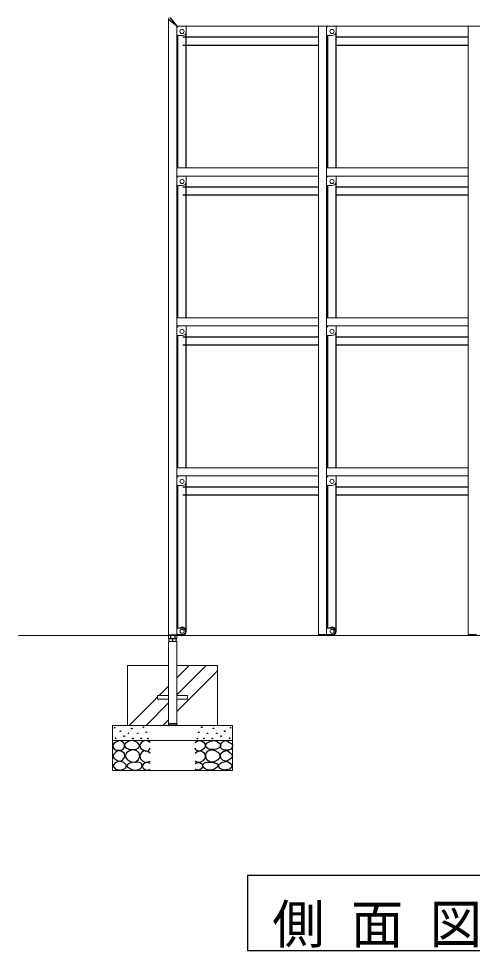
# Model space of a CAD drawing. Units: millimetres, scale not verified. Extents: x -19540 to 0, y -3096 to 13350.
# Drawn here: x -12091 to -10577, y 2009 to 5115 of the extents above; entities that cross this region are included whole.
import ezdxf

# ---------------------------------------------------------------- set-up
doc = ezdxf.new("R2010")
doc.units = ezdxf.units.MM
doc.layers.add('線', color=7, linetype='Continuous', lineweight=13)
doc.layers.add('補助', color=2, linetype='Continuous', lineweight=13)
doc.styles.add('ＭＳ ゴシック', font='')
doc.styles.get('ＭＳ ゴシック').set_extended_font_data('MS Gothic')

msp = doc.modelspace()

# ---------------------------------------------------------------- linework, layer by layer
at = {"layer": '線', "color": 2, "lineweight": 25}
for p, q in [((-11563.478, 5090.722), (-11590.678, 5112.922)), ((-11585.678, 5117.922), (-11563.478, 5090.722)), ((-11531.878, 4617.922), (-11531.878, 5069.4)), ((-11031.878, 4617.922), (-11031.878, 5069.4)), ((-11559.078, 4617.922), (-11559.078, 5058.722)), ((-11059.078, 4617.922), (-11059.078, 5058.722)), ((-11531.878, 4117.922), (-11531.878, 4569.4)), ((-11031.878, 4117.922), (-11031.878, 4569.4)), ((-11559.078, 4117.922), (-11559.078, 4558.722)), ((-11059.078, 4117.922), (-11059.078, 4558.722)), ((-11531.878, 3617.922), (-11531.878, 4069.4)), ((-11031.878, 3617.922), (-11031.878, 4069.4)), ((-11559.078, 3617.922), (-11559.078, 4058.722)), ((-11059.078, 3617.922), (-11059.078, 4058.722)), ((-11559.078, 3083.722), (-11559.078, 3558.722)), ((-11531.878, 3072.723), (-11531.878, 3569.4)), ((-11059.078, 3083.722), (-11059.078, 3558.722)), ((-11031.878, 3072.723), (-11031.878, 3569.4)), ((-11584.006, 3061.022), (-11584.006, 3049.383)), ((-11570.15, 3061.022), (-11570.15, 3049.383)), ((-11063.478, 3061.022), (-11090.678, 3061.022)), ((-10563.478, 3061.022), (-10590.678, 3061.022)), ((-11590.678, 2764.123), (-11590.678, 2762.123)), ((-11563.478, 2764.123), (-11590.678, 2764.123)), ((-11566.478, 2759.123), (-11587.678, 2759.123)), ((-11563.478, 2764.123), (-11563.478, 2762.123))]:
    msp.add_line(p, q, dxfattribs=at)
at = {"layer": '線'}
for p, q in [((-11590.678, 3061.022), (-11590.678, 5112.922)), ((-11563.478, 3061.022), (-11563.478, 5090.722)), ((-9090.678, 5090.722), (-11563.478, 5090.722)), ((-11563.478, 5085.308), (-11563.478, 5059.722)), ((-11558.771, 5090.43), (-11563.185, 5086.015)), ((-11532.478, 5090.722), (-11558.064, 5090.722)), ((-11531.478, 5089.722), (-11531.478, 5072.722)), ((-11090.678, 3058.722), (-11090.678, 5090.722)), ((-11063.478, 3058.722), (-11063.478, 5090.722)), ((-11063.478, 5085.308), (-11063.478, 5059.722)), ((-11058.771, 5090.43), (-11063.185, 5086.015)), ((-11032.478, 5090.722), (-11058.064, 5090.722)), ((-11031.478, 5089.722), (-11031.478, 5072.722)), ((-10590.678, 3058.722), (-10590.678, 5090.722)), ((-11545.478, 5058.722), (-11562.478, 5058.722)), ((-11045.478, 5058.722), (-11062.478, 5058.722)), ((-11090.678, 4617.922), (-11563.478, 4617.922)), ((-10590.678, 4617.922), (-11063.478, 4617.922)), ((-11090.678, 4590.722), (-11563.478, 4590.722)), ((-11563.478, 4585.308), (-11563.478, 4559.722)), ((-11558.771, 4590.43), (-11563.185, 4586.015)), ((-11532.478, 4590.722), (-11558.064, 4590.722)), ((-11531.478, 4589.722), (-11531.478, 4572.722)), ((-10590.678, 4590.722), (-11063.478, 4590.722)), ((-11063.478, 4585.308), (-11063.478, 4559.722)), ((-11058.771, 4590.43), (-11063.185, 4586.015)), ((-11032.478, 4590.722), (-11058.064, 4590.722)), ((-11031.478, 4589.722), (-11031.478, 4572.722)), ((-11545.478, 4558.722), (-11562.478, 4558.722)), ((-11045.478, 4558.722), (-11062.478, 4558.722)), ((-11090.678, 4117.922), (-11563.478, 4117.922)), ((-10590.678, 4117.922), (-11063.478, 4117.922)), ((-11090.678, 4090.722), (-11563.478, 4090.722)), ((-11563.478, 4085.308), (-11563.478, 4059.722)), ((-11558.771, 4090.43), (-11563.185, 4086.015)), ((-11532.478, 4090.722), (-11558.064, 4090.722)), ((-11531.478, 4089.722), (-11531.478, 4072.722)), ((-10590.678, 4090.722), (-11063.478, 4090.722)), ((-11063.478, 4085.308), (-11063.478, 4059.722)), ((-11058.771, 4090.43), (-11063.185, 4086.015)), ((-11032.478, 4090.722), (-11058.064, 4090.722)), ((-11031.478, 4089.722), (-11031.478, 4072.722)), ((-11545.478, 4058.722), (-11562.478, 4058.722)), ((-11045.478, 4058.722), (-11062.478, 4058.722)), ((-11090.678, 3617.922), (-11563.478, 3617.922)), ((-10590.678, 3617.922), (-11063.478, 3617.922)), ((-11090.678, 3590.722), (-11563.478, 3590.722)), ((-11563.478, 3585.308), (-11563.478, 3559.722)), ((-11558.771, 3590.43), (-11563.185, 3586.015)), ((-11532.478, 3590.722), (-11558.064, 3590.722)), ((-11531.478, 3589.722), (-11531.478, 3572.722)), ((-10590.678, 3590.722), (-11063.478, 3590.722)), ((-11063.478, 3585.308), (-11063.478, 3559.722)), ((-11058.771, 3590.43), (-11063.185, 3586.015)), ((-11032.478, 3590.722), (-11058.064, 3590.722)), ((-11031.478, 3589.722), (-11031.478, 3572.722)), ((-11545.478, 3558.722), (-11562.478, 3558.722)), ((-11045.478, 3558.722), (-11062.478, 3558.722)), ((-11563.478, 3083.722), (-11563.478, 3061.722)), ((-11563.478, 3083.722), (-11545.478, 3083.722)), ((-11063.478, 3083.722), (-11063.478, 3061.722)), ((-11063.478, 3083.722), (-11045.478, 3083.722)), ((-12090.678, 3059.123), (-8563.478, 3059.123)), ((-11590.934, 3061.022), (-11590.934, 3049.383)), ((-11590.934, 3061.022), (-11563.222, 3061.022)), ((-11590.934, 3049.383), (-11588.578, 3048.022)), ((-11590.678, 3061.022), (-11563.478, 3061.022)), ((-11589.078, 3048.923), (-11589.078, 3039.423)), ((-11589.078, 3048.923), (-11565.078, 3048.923)), ((-11588.578, 3048.022), (-11565.578, 3048.022)), ((-11577.078, 3048.923), (-11577.078, 3040.283)), ((-11563.222, 3049.383), (-11565.578, 3048.022)), ((-11565.078, 3048.923), (-11565.078, 3039.423)), ((-11563.478, 3061.722), (-11545.478, 3061.722)), ((-11563.222, 3061.022), (-11563.222, 3049.383)), ((-11063.478, 3058.722), (-11090.678, 3058.722)), ((-11063.478, 3061.722), (-11045.478, 3061.722)), ((-10563.478, 3058.722), (-10590.678, 3058.722)), ((-11590.678, 3038.923), (-11590.678, 2764.123)), ((-11563.478, 3038.923), (-11590.678, 3038.923)), ((-11589.078, 3039.423), (-11588.578, 3038.923)), ((-11588.578, 3038.923), (-11565.578, 3038.923)), ((-11565.078, 3039.423), (-11565.578, 3038.923)), ((-11563.478, 3038.923), (-11563.478, 2764.123)), ((-11727.078, 2959.123), (-11727.078, 2759.123)), ((-11727.078, 2959.123), (-11590.678, 2959.123)), ((-11563.478, 2959.123), (-11427.078, 2959.123)), ((-11427.078, 2959.123), (-11427.078, 2759.123)), ((-11590.678, 2859.123), (-11627.075, 2859.121)), ((-11627.075, 2859.121), (-11627.075, 2846.121)), ((-11527.08, 2859.125), (-11563.478, 2859.124)), ((-11527.08, 2859.125), (-11527.08, 2846.125)), ((-11590.678, 2846.123), (-11627.075, 2846.121)), ((-11527.08, 2846.125), (-11563.478, 2846.124)), ((-11777.078, 2759.123), (-11777.078, 2609.123)), ((-11777.078, 2759.123), (-11377.078, 2759.123)), ((-11590.678, 2764.123), (-11563.478, 2764.123)), ((-11377.078, 2759.123), (-11377.078, 2609.123)), ((-11777.078, 2709.123), (-11377.078, 2709.123)), ((-11777.078, 2609.123), (-11377.078, 2609.123))]:
    msp.add_line(p, q, dxfattribs=at)
at = {"layer": '線', "color": 4, "lineweight": 25}
for p, q in [((-11543.078, 5054.722), (-11090.678, 5054.722)), ((-11063.478, 5054.722), (-11059.078, 5054.722)), ((-11031.878, 5054.722), (-10590.678, 5054.722)), ((-11543.078, 5027.522), (-11090.678, 5027.522)), ((-11063.478, 5027.522), (-11059.078, 5027.522)), ((-11031.878, 5027.522), (-10590.678, 5027.522)), ((-11543.078, 4554.723), (-11090.678, 4554.723)), ((-11063.478, 4554.723), (-11059.078, 4554.723)), ((-11031.878, 4554.723), (-10590.678, 4554.723)), ((-11543.078, 4527.523), (-11090.678, 4527.523)), ((-11063.478, 4527.523), (-11059.078, 4527.523)), ((-11031.878, 4527.523), (-10590.678, 4527.523)), ((-11543.078, 4054.723), (-11090.678, 4054.723)), ((-11063.478, 4054.723), (-11059.078, 4054.723)), ((-11031.878, 4054.723), (-10590.678, 4054.723)), ((-11543.078, 4027.523), (-11090.678, 4027.523)), ((-11063.478, 4027.523), (-11059.078, 4027.523)), ((-11031.878, 4027.523), (-10590.678, 4027.523)), ((-11543.078, 3554.723), (-11090.678, 3554.723)), ((-11063.478, 3554.723), (-11059.078, 3554.723)), ((-11031.878, 3554.723), (-10590.678, 3554.723)), ((-11543.078, 3527.523), (-11090.678, 3527.523)), ((-11063.478, 3527.523), (-11059.078, 3527.523)), ((-11031.878, 3527.523), (-10590.678, 3527.523))]:
    msp.add_line(p, q, dxfattribs=at)
at = {"layer": '線', "color": 2, "lineweight": 25}
for points in [[(-11754.63, 2708.525), (-11761.092, 2705.984), (-11767.304, 2702.505), (-11773.162, 2698.467), (-11776.809, 2692.999), (-11775.797, 2685.417), (-11770.789, 2679.058), (-11763.923, 2676.468), (-11756.214, 2676.206), (-11748.602, 2676.811), (-11742.272, 2679.375), (-11738.52, 2684.661), (-11737.203, 2691.098), (-11738.051, 2696.304), (-11741.005, 2701.237), (-11747.165, 2706.065)], [(-11715.206, 2708.615), (-11720.11, 2707.999), (-11725.747, 2705.913), (-11733.718, 2700.125), (-11737.37, 2693.209), (-11736.495, 2689.246), (-11732.775, 2684.829), (-11723.284, 2680.057), (-11713.314, 2678.613), (-11705.963, 2678.44), (-11698.447, 2679.964), (-11690.848, 2684.579), (-11687.095, 2690.776), (-11688.064, 2695.429), (-11692.771, 2700.777), (-11703.439, 2706.983)], [(-11438.951, 2708.615), (-11434.047, 2707.999), (-11428.409, 2705.913), (-11420.438, 2700.125), (-11416.787, 2693.209), (-11417.661, 2689.246), (-11421.382, 2684.829), (-11430.873, 2680.057), (-11440.843, 2678.613), (-11448.193, 2678.44), (-11455.709, 2679.964), (-11463.308, 2684.579), (-11467.062, 2690.776), (-11466.093, 2695.429), (-11461.386, 2700.777), (-11450.717, 2706.983)], [(-11399.527, 2708.525), (-11393.065, 2705.984), (-11386.853, 2702.505), (-11380.995, 2698.467), (-11377.347, 2692.999), (-11378.359, 2685.417), (-11383.367, 2679.058), (-11390.233, 2676.468), (-11397.943, 2676.206), (-11405.555, 2676.811), (-11411.884, 2679.375), (-11415.637, 2684.661), (-11416.954, 2691.098), (-11416.105, 2696.304), (-11413.151, 2701.237), (-11406.992, 2706.065)], [(-11757.164, 2675.572), (-11762.493, 2672.78), (-11767.937, 2668.602), (-11774.386, 2661.782), (-11776.809, 2654.977), (-11773.181, 2650.15), (-11766.67, 2645.789), (-11760.032, 2641.501), (-11753.362, 2639.452), (-11745.718, 2641.898), (-11739.421, 2648.323), (-11736.315, 2656.601), (-11737.837, 2665.117), (-11745.995, 2672.367)], [(-11727.91, 2644.285), (-11715.321, 2637.429), (-11701.961, 2636.447), (-11691.677, 2643.901), (-11686.825, 2655.638), (-11689.105, 2666.416), (-11696.014, 2674.558), (-11704.84, 2677.992), (-11716.016, 2676.721), (-11729.771, 2668.666), (-11735.748, 2657.8), (-11733.112, 2650.606)], [(-11426.247, 2644.285), (-11438.836, 2637.429), (-11452.195, 2636.447), (-11462.479, 2643.901), (-11467.332, 2655.638), (-11465.051, 2666.416), (-11458.142, 2674.558), (-11449.317, 2677.992), (-11438.14, 2676.721), (-11424.386, 2668.666), (-11418.409, 2657.8), (-11421.044, 2650.606)], [(-11396.992, 2675.572), (-11391.663, 2672.78), (-11386.22, 2668.602), (-11379.771, 2661.782), (-11377.347, 2654.977), (-11380.975, 2650.15), (-11387.487, 2645.789), (-11394.124, 2641.501), (-11400.794, 2639.452), (-11408.439, 2641.898), (-11414.736, 2648.323), (-11417.842, 2656.601), (-11416.32, 2665.117), (-11408.162, 2672.367)], [(-11757.983, 2639.64), (-11769.303, 2633.621), (-11776.114, 2624.805), (-11767.628, 2613.536), (-11749.193, 2609.422), (-11734.839, 2615.532), (-11729.414, 2625.904), (-11740.195, 2635.013)], [(-11700.88, 2635.495), (-11708.415, 2636.122), (-11716.557, 2634.685), (-11725.485, 2630.627), (-11729.802, 2625.224), (-11727.115, 2620.542), (-11721.152, 2616.034), (-11714.674, 2612.191), (-11707.367, 2609.817), (-11695.518, 2610.051), (-11685.203, 2614.142), (-11680.499, 2618.95), (-11678.446, 2624.684), (-11679.505, 2629.832), (-11683.581, 2634.414), (-11691.979, 2636.954)], [(-11453.276, 2635.495), (-11445.742, 2636.122), (-11437.6, 2634.685), (-11428.672, 2630.627), (-11424.355, 2625.224), (-11427.042, 2620.542), (-11433.004, 2616.034), (-11439.483, 2612.191), (-11446.79, 2609.817), (-11458.638, 2610.051), (-11468.954, 2614.142), (-11473.657, 2618.95), (-11475.711, 2624.684), (-11474.652, 2629.832), (-11470.576, 2634.414), (-11462.177, 2636.954)], [(-11396.173, 2639.64), (-11384.854, 2633.621), (-11378.043, 2624.805), (-11386.529, 2613.536), (-11404.964, 2609.422), (-11419.318, 2615.532), (-11424.743, 2625.904), (-11413.961, 2635.013)]]:
    msp.add_lwpolyline(points, close=True, dxfattribs=at)
for points in [[(-11652.078, 2702.421), (-11660.505, 2707.277), (-11669.188, 2708.758), (-11674.808, 2707.07), (-11679.961, 2703.372), (-11684.433, 2698.063), (-11686.298, 2691.332), (-11682.63, 2682.561), (-11674.575, 2676.123), (-11666.276, 2673.744), (-11659.049, 2674.856), (-11654.999, 2678.232), (-11652.078, 2682.777)], [(-11502.078, 2702.421), (-11493.651, 2707.277), (-11484.968, 2708.758), (-11479.349, 2707.07), (-11474.196, 2703.372), (-11469.724, 2698.063), (-11467.858, 2691.332), (-11471.527, 2682.561), (-11479.582, 2676.123), (-11487.881, 2673.744), (-11495.107, 2674.856), (-11499.158, 2678.232), (-11502.078, 2682.777)], [(-11652.395, 2666.301), (-11659.536, 2671.763), (-11667.604, 2674.222), (-11674.309, 2672.998), (-11680.278, 2669.152), (-11684.67, 2663.371), (-11686.298, 2656.162), (-11683.634, 2647.553), (-11677.426, 2640.636), (-11669.787, 2636.764), (-11662.217, 2635.883), (-11657.064, 2637.322), (-11652.395, 2640.002)], [(-11501.762, 2666.301), (-11494.621, 2671.763), (-11486.553, 2674.222), (-11479.847, 2672.998), (-11473.879, 2669.152), (-11469.486, 2663.371), (-11467.858, 2656.162), (-11470.523, 2647.553), (-11476.73, 2640.636), (-11484.37, 2636.764), (-11491.939, 2635.883), (-11497.093, 2637.322), (-11501.762, 2640.002)], [(-11652.078, 2631.764), (-11658.096, 2635.083), (-11665.386, 2635.883), (-11674.102, 2631.55), (-11678.377, 2624.793), (-11677.764, 2621.123), (-11674.891, 2616.872), (-11667.729, 2611.401), (-11660.316, 2609.585), (-11656.02, 2610.636), (-11652.078, 2612.753)], [(-11502.078, 2631.764), (-11496.06, 2635.083), (-11488.771, 2635.883), (-11480.054, 2631.55), (-11475.78, 2624.793), (-11476.392, 2621.123), (-11479.265, 2616.872), (-11486.428, 2611.401), (-11493.84, 2609.585), (-11498.137, 2610.636), (-11502.078, 2612.753)]]:
    msp.add_lwpolyline(points, dxfattribs=at)
at = {"layer": '線'}
for centre, radius in [((-11545.478, 5072.722), 7), ((-11045.478, 5072.722), 7), ((-11545.478, 4572.722), 7), ((-11045.478, 4572.722), 7), ((-11545.478, 4072.722), 7), ((-11045.478, 4072.722), 7), ((-11545.478, 3572.722), 7), ((-11045.478, 3572.722), 7), ((-11545.478, 3072.722), 6.5), ((-11045.478, 3072.722), 6.5)]:
    msp.add_circle(centre, radius, dxfattribs=at)
at = {"layer": '線', "color": 2, "lineweight": 25}
for centre in [(-11770.472, 2751.299), (-11751.461, 2739.893), (-11724.529, 2732.605), (-11713.123, 2749.081), (-11693.582, 2732.672), (-11674.661, 2753.214), (-11664.661, 2736.186), (-11489.496, 2736.186), (-11479.495, 2753.214), (-11460.574, 2732.672), (-11441.034, 2749.081), (-11429.628, 2732.605), (-11402.695, 2739.893), (-11383.685, 2751.299), (-11767.304, 2716.446), (-11738.471, 2723.1), (-11709.637, 2715.495), (-11681.959, 2715.643), (-11659.795, 2715.102), (-11494.362, 2715.102), (-11472.197, 2715.643), (-11444.52, 2715.495), (-11415.686, 2723.1), (-11386.853, 2716.446)]:
    msp.add_circle(centre, 1, dxfattribs=at)
at = {"layer": '線'}
for centre, radius, start, end in [((-11585.678, 5112.922), 5, 90, 180), ((-11562.478, 5085.308), 1, 135, 180), ((-11558.064, 5089.722), 1, 90, 135), ((-11545.478, 5072.722), 14, 270, 0), ((-11532.478, 5089.722), 1, 0, 90), ((-11062.478, 5085.308), 1, 135, 180), ((-11058.064, 5089.722), 1, 90, 135), ((-11045.478, 5072.722), 14, 270, 0), ((-11032.478, 5089.722), 1, 0, 90), ((-11562.478, 5059.722), 1, 180, 270), ((-11062.478, 5059.722), 1, 180, 270), ((-11562.478, 4585.308), 1, 135, 180), ((-11558.064, 4589.722), 1, 90, 135), ((-11545.478, 4572.722), 14, 270, 0), ((-11532.478, 4589.722), 1, 0, 90), ((-11062.478, 4585.308), 1, 135, 180), ((-11058.064, 4589.722), 1, 90, 135), ((-11045.478, 4572.722), 14, 270, 0), ((-11032.478, 4589.722), 1, 0, 90), ((-11562.478, 4559.722), 1, 180, 270), ((-11062.478, 4559.722), 1, 180, 270), ((-11562.478, 4085.308), 1, 135, 180), ((-11558.064, 4089.722), 1, 90, 135), ((-11545.478, 4072.722), 14, 270, 0), ((-11532.478, 4089.722), 1, 0, 90), ((-11062.478, 4085.308), 1, 135, 180), ((-11058.064, 4089.722), 1, 90, 135), ((-11045.478, 4072.722), 14, 270, 0), ((-11032.478, 4089.722), 1, 0, 90), ((-11562.478, 4059.722), 1, 180, 270), ((-11062.478, 4059.722), 1, 180, 270), ((-11562.478, 3585.308), 1, 135, 180), ((-11558.064, 3589.722), 1, 90, 135), ((-11545.478, 3572.722), 14, 270, 0), ((-11532.478, 3589.722), 1, 0, 90), ((-11062.478, 3585.308), 1, 135, 180), ((-11058.064, 3589.722), 1, 90, 135), ((-11045.478, 3572.722), 14, 270, 0), ((-11032.478, 3589.722), 1, 0, 90), ((-11562.478, 3559.722), 1, 180, 270), ((-11062.478, 3559.722), 1, 180, 270), ((-11545.478, 3072.722), 11, 270, 90), ((-11045.478, 3072.722), 11, 270, 90), ((-11583.078, 3056.541), 17.33, 249.74443, 290.25541), ((-11571.078, 3056.541), 17.33, 249.74443, 290.25541)]:
    msp.add_arc(centre, radius, start, end, dxfattribs=at)
at = {"layer": '線', "color": 2, "lineweight": 25}
for centre, radius, start, end in [((-11545.478, 3072.723), 13.6, 233.98186, 126.01957), ((-11045.478, 3072.723), 13.6, 233.98186, 126.01957), ((-11587.47, 3055.383), 6.928, 240.00001, 299.99999), ((-11577.078, 3066.344), 18.321, 247.78075, 292.21925), ((-11566.686, 3055.383), 6.928, 240.00001, 299.99999), ((-11587.678, 2762.123), 3, 180, 270), ((-11566.478, 2762.123), 3, 270, 0)]:
    msp.add_arc(centre, radius, start, end, dxfattribs=at)
at = {"layer": '補助'}
for p, q in [((-11563.478, 2861.058), (-11465.414, 2959.123)), ((-11563.478, 2917.185), (-11521.54, 2959.123)), ((-11563.478, 2804.931), (-11427.078, 2941.331)), ((-11621.542, 2859.121), (-11590.678, 2889.985)), ((-11721.54, 2759.123), (-11627.075, 2853.588)), ((-11665.414, 2759.123), (-11590.678, 2833.858)), ((-11609.287, 2759.123), (-11590.678, 2777.731))]:
    msp.add_line(p, q, dxfattribs=at)
at = {"layer": '補助', "lineweight": 25}
msp.add_lwpolyline([(-11327.078, 2259.123), (-11327.078, 2009.123), (-9327.078, 2009.123), (-9327.078, 2259.123)], close=True, dxfattribs=at)

# ---------------------------------------------------------------- texts
at = {"layer": '補助', "insert": (-10327.078, 2017.456), "char_height": 128.3, "attachment_point": 8, "style": 'ＭＳ ゴシック'}
msp.add_mtext('\\T1.5;側面図\\~S=1／50', dxfattribs=at)

doc.saveas('drawing.dxf')
